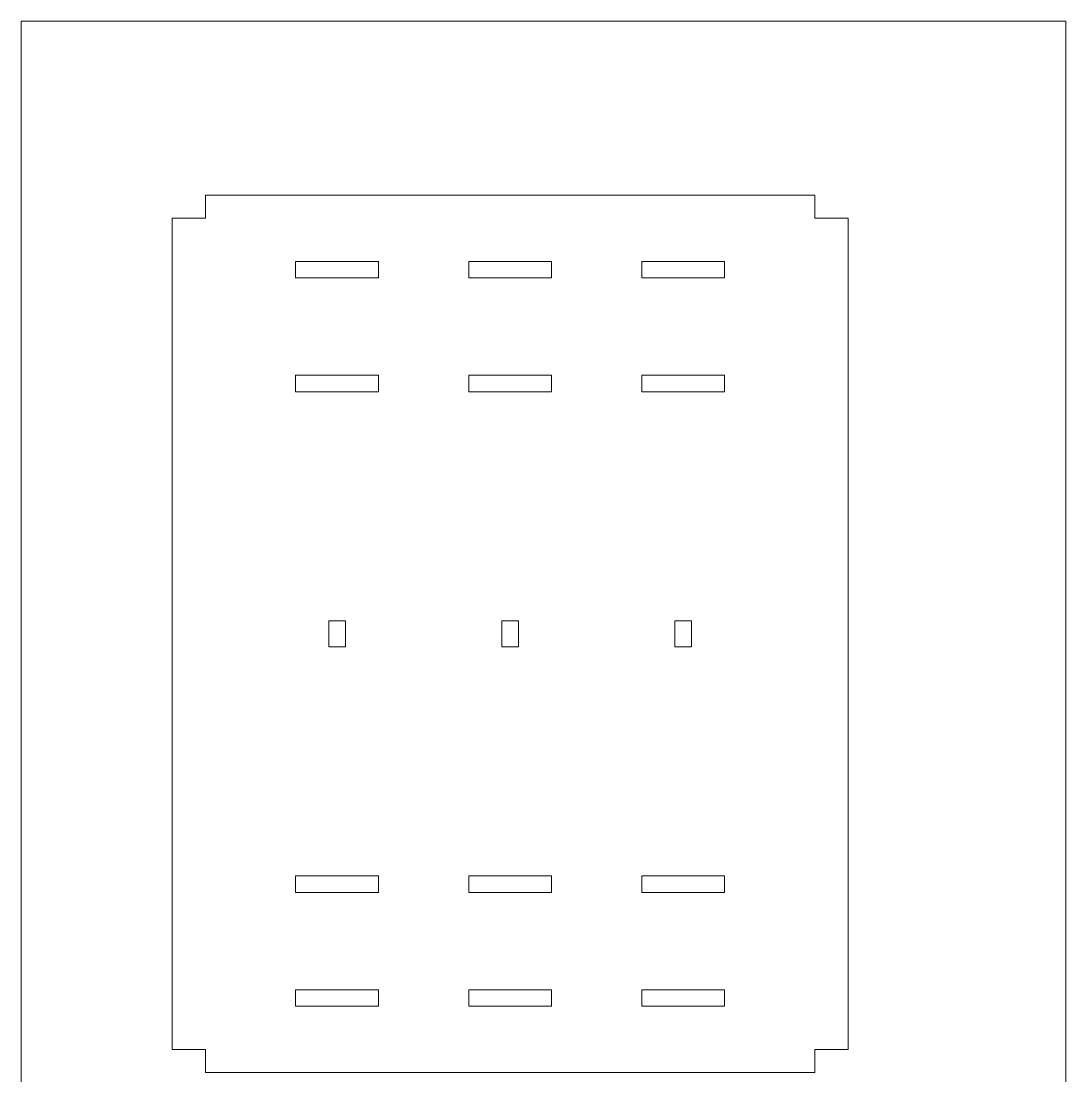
# Model space of a CAD drawing. Header units: centimetres. Extents: x -58 to 45, y -38 to 28.
# Drawn here: x -51.45 to -35.37, y -23.7 to -7.46 of the extents above; entities that cross this region are included whole.
import ezdxf

# ---------------------------------------------------------------- set-up
doc = ezdxf.new("R2010")
doc.units = ezdxf.units.CM
doc.header["$MEASUREMENT"] = 0

msp = doc.modelspace()

# ---------------------------------------------------------------- linework, layer by layer
at = {"color": 250, "lineweight": 20}
msp.add_lwpolyline([(-51.45052, -37.85097), (-35.3697, -37.85097), (-35.3697, -7.46307), (-51.45052, -7.46307), (-51.45052, -37.85097)], close=True, dxfattribs=at)
at = {"lineweight": 9}
for points, knots in [([(-39.2327, -10.14004), (-39.2327, -10.14004), (-39.2327, -10.49694), (-39.2327, -10.49694), (-39.2327, -10.49694), (-39.2327, -10.49694), (-38.72285, -10.49694), (-38.72285, -10.49694), (-38.72285, -10.49694), (-38.72285, -10.49694), (-38.72285, -23.29034), (-38.72285, -23.29034), (-38.72285, -23.29034), (-38.72285, -23.29034), (-39.2327, -23.29034), (-39.2327, -23.29034), (-39.2327, -23.29034), (-39.2327, -23.29034), (-39.2327, -23.64723), (-39.2327, -23.64723), (-39.2327, -23.64723), (-39.2327, -23.64723), (-48.6139, -23.64723), (-48.6139, -23.64723), (-48.6139, -23.64723), (-48.6139, -23.64723), (-48.6139, -23.29034), (-48.6139, -23.29034), (-48.6139, -23.29034), (-48.6139, -23.29034), (-49.12375, -23.29034), (-49.12375, -23.29034), (-49.12375, -23.29034), (-49.12375, -23.29034), (-49.12375, -10.49694), (-49.12375, -10.49694), (-49.12375, -10.49694), (-49.12375, -10.49694), (-48.6139, -10.49694), (-48.6139, -10.49694), (-48.6139, -10.49694), (-48.6139, -10.49694), (-48.6139, -10.14004), (-48.6139, -10.14004), (-48.6139, -10.14004), (-48.6139, -10.14004), (-39.2327, -10.14004), (-39.2327, -10.14004)], [0, 0, 0, 0, 0.07692308, 0.07692308, 0.07692308, 0.07692308, 0.15384615, 0.15384615, 0.15384615, 0.15384615, 0.23076923, 0.23076923, 0.23076923, 0.23076923, 0.30769231, 0.30769231, 0.30769231, 0.30769231, 0.38461538, 0.38461538, 0.38461538, 0.38461538, 0.46153846, 0.46153846, 0.46153846, 0.46153846, 0.53846154, 0.53846154, 0.53846154, 0.53846154, 0.61538462, 0.61538462, 0.61538462, 0.61538462, 0.69230769, 0.69230769, 0.69230769, 0.69230769, 0.76923077, 0.76923077, 0.76923077, 0.76923077, 0.84615385, 0.84615385, 0.84615385, 0.84615385, 1, 1, 1, 1]), ([(-47.22457, -11.16083), (-47.22457, -11.16083), (-45.94995, -11.16083), (-45.94995, -11.16083), (-45.94995, -11.16083), (-45.94995, -11.16083), (-45.94995, -11.41575), (-45.94995, -11.41575), (-45.94995, -11.41575), (-45.94995, -11.41575), (-47.22457, -11.41575), (-47.22457, -11.41575), (-47.22457, -11.41575), (-47.22457, -11.41575), (-47.22457, -11.16083), (-47.22457, -11.16083)], [0, 0, 0, 0, 0.2, 0.2, 0.2, 0.2, 0.4, 0.4, 0.4, 0.4, 0.6, 0.6, 0.6, 0.6, 1, 1, 1, 1]), ([(-43.286, -11.41575), (-43.286, -11.41575), (-43.286, -11.16083), (-43.286, -11.16083), (-43.286, -11.16083), (-43.286, -11.16083), (-44.56061, -11.16083), (-44.56061, -11.16083), (-44.56061, -11.16083), (-44.56061, -11.16083), (-44.56061, -11.41575), (-44.56061, -11.41575), (-44.56061, -11.41575), (-44.56061, -11.41575), (-43.286, -11.41575), (-43.286, -11.41575)], [0, 0, 0, 0, 0.2, 0.2, 0.2, 0.2, 0.4, 0.4, 0.4, 0.4, 0.6, 0.6, 0.6, 0.6, 1, 1, 1, 1]), ([(-40.62204, -11.41575), (-40.62204, -11.41575), (-41.89665, -11.41575), (-41.89665, -11.41575), (-41.89665, -11.41575), (-41.89665, -11.41575), (-41.89665, -11.16083), (-41.89665, -11.16083), (-41.89665, -11.16083), (-41.89665, -11.16083), (-40.62204, -11.16083), (-40.62204, -11.16083), (-40.62204, -11.16083), (-40.62204, -11.16083), (-40.62204, -11.41575), (-40.62204, -11.41575)], [0, 0, 0, 0, 0.2, 0.2, 0.2, 0.2, 0.4, 0.4, 0.4, 0.4, 0.6, 0.6, 0.6, 0.6, 1, 1, 1, 1]), ([(-47.22457, -12.91234), (-47.22457, -12.91234), (-45.94995, -12.91234), (-45.94995, -12.91234), (-45.94995, -12.91234), (-45.94995, -12.91234), (-45.94995, -13.16727), (-45.94995, -13.16727), (-45.94995, -13.16727), (-45.94995, -13.16727), (-47.22457, -13.16727), (-47.22457, -13.16727), (-47.22457, -13.16727), (-47.22457, -13.16727), (-47.22457, -12.91234), (-47.22457, -12.91234)], [0, 0, 0, 0, 0.2, 0.2, 0.2, 0.2, 0.4, 0.4, 0.4, 0.4, 0.6, 0.6, 0.6, 0.6, 1, 1, 1, 1]), ([(-43.286, -13.16727), (-43.286, -13.16727), (-43.286, -12.91234), (-43.286, -12.91234), (-43.286, -12.91234), (-43.286, -12.91234), (-44.56061, -12.91234), (-44.56061, -12.91234), (-44.56061, -12.91234), (-44.56061, -12.91234), (-44.56061, -13.16727), (-44.56061, -13.16727), (-44.56061, -13.16727), (-44.56061, -13.16727), (-43.286, -13.16727), (-43.286, -13.16727)], [0, 0, 0, 0, 0.2, 0.2, 0.2, 0.2, 0.4, 0.4, 0.4, 0.4, 0.6, 0.6, 0.6, 0.6, 1, 1, 1, 1]), ([(-40.62204, -13.16727), (-40.62204, -13.16727), (-41.89665, -13.16727), (-41.89665, -13.16727), (-41.89665, -13.16727), (-41.89665, -13.16727), (-41.89665, -12.91234), (-41.89665, -12.91234), (-41.89665, -12.91234), (-41.89665, -12.91234), (-40.62204, -12.91234), (-40.62204, -12.91234), (-40.62204, -12.91234), (-40.62204, -12.91234), (-40.62204, -13.16727), (-40.62204, -13.16727)], [0, 0, 0, 0, 0.2, 0.2, 0.2, 0.2, 0.4, 0.4, 0.4, 0.4, 0.6, 0.6, 0.6, 0.6, 1, 1, 1, 1]), ([(-46.4598, -16.69293), (-46.4598, -16.69293), (-46.71472, -16.69293), (-46.71472, -16.69293), (-46.71472, -16.69293), (-46.71472, -16.69293), (-46.71472, -17.09435), (-46.71472, -17.09435), (-46.71472, -17.09435), (-46.71472, -17.09435), (-46.4598, -17.09435), (-46.4598, -17.09435), (-46.4598, -17.09435), (-46.4598, -17.09435), (-46.4598, -16.69293), (-46.4598, -16.69293)], [0, 0, 0, 0, 0.2, 0.2, 0.2, 0.2, 0.4, 0.4, 0.4, 0.4, 0.6, 0.6, 0.6, 0.6, 1, 1, 1, 1]), ([(-43.79584, -16.69293), (-43.79584, -16.69293), (-44.05077, -16.69293), (-44.05077, -16.69293), (-44.05077, -16.69293), (-44.05077, -16.69293), (-44.05077, -17.09435), (-44.05077, -17.09435), (-44.05077, -17.09435), (-44.05077, -17.09435), (-43.79584, -17.09435), (-43.79584, -17.09435), (-43.79584, -17.09435), (-43.79584, -17.09435), (-43.79584, -16.69293), (-43.79584, -16.69293)], [0, 0, 0, 0, 0.2, 0.2, 0.2, 0.2, 0.4, 0.4, 0.4, 0.4, 0.6, 0.6, 0.6, 0.6, 1, 1, 1, 1]), ([(-41.13188, -16.69293), (-41.13188, -16.69293), (-41.38681, -16.69293), (-41.38681, -16.69293), (-41.38681, -16.69293), (-41.38681, -16.69293), (-41.38681, -17.09435), (-41.38681, -17.09435), (-41.38681, -17.09435), (-41.38681, -17.09435), (-41.13188, -17.09435), (-41.13188, -17.09435), (-41.13188, -17.09435), (-41.13188, -17.09435), (-41.13188, -16.69293), (-41.13188, -16.69293)], [0, 0, 0, 0, 0.2, 0.2, 0.2, 0.2, 0.4, 0.4, 0.4, 0.4, 0.6, 0.6, 0.6, 0.6, 1, 1, 1, 1]), ([(-47.22457, -20.62001), (-47.22457, -20.62001), (-47.22457, -20.87493), (-47.22457, -20.87493), (-47.22457, -20.87493), (-47.22457, -20.87493), (-45.94995, -20.87493), (-45.94995, -20.87493), (-45.94995, -20.87493), (-45.94995, -20.87493), (-45.94995, -20.62001), (-45.94995, -20.62001), (-45.94995, -20.62001), (-45.94995, -20.62001), (-47.22457, -20.62001), (-47.22457, -20.62001)], [0, 0, 0, 0, 0.2, 0.2, 0.2, 0.2, 0.4, 0.4, 0.4, 0.4, 0.6, 0.6, 0.6, 0.6, 1, 1, 1, 1]), ([(-43.286, -20.87493), (-43.286, -20.87493), (-44.56061, -20.87493), (-44.56061, -20.87493), (-44.56061, -20.87493), (-44.56061, -20.87493), (-44.56061, -20.62001), (-44.56061, -20.62001), (-44.56061, -20.62001), (-44.56061, -20.62001), (-43.286, -20.62001), (-43.286, -20.62001), (-43.286, -20.62001), (-43.286, -20.62001), (-43.286, -20.87493), (-43.286, -20.87493)], [0, 0, 0, 0, 0.2, 0.2, 0.2, 0.2, 0.4, 0.4, 0.4, 0.4, 0.6, 0.6, 0.6, 0.6, 1, 1, 1, 1]), ([(-40.62204, -20.87493), (-40.62204, -20.87493), (-40.62204, -20.62001), (-40.62204, -20.62001), (-40.62204, -20.62001), (-40.62204, -20.62001), (-41.89665, -20.62001), (-41.89665, -20.62001), (-41.89665, -20.62001), (-41.89665, -20.62001), (-41.89665, -20.87493), (-41.89665, -20.87493), (-41.89665, -20.87493), (-41.89665, -20.87493), (-40.62204, -20.87493), (-40.62204, -20.87493)], [0, 0, 0, 0, 0.2, 0.2, 0.2, 0.2, 0.4, 0.4, 0.4, 0.4, 0.6, 0.6, 0.6, 0.6, 1, 1, 1, 1]), ([(-47.22457, -22.37153), (-47.22457, -22.37153), (-47.22457, -22.62645), (-47.22457, -22.62645), (-47.22457, -22.62645), (-47.22457, -22.62645), (-45.94995, -22.62645), (-45.94995, -22.62645), (-45.94995, -22.62645), (-45.94995, -22.62645), (-45.94995, -22.37153), (-45.94995, -22.37153), (-45.94995, -22.37153), (-45.94995, -22.37153), (-47.22457, -22.37153), (-47.22457, -22.37153)], [0, 0, 0, 0, 0.2, 0.2, 0.2, 0.2, 0.4, 0.4, 0.4, 0.4, 0.6, 0.6, 0.6, 0.6, 1, 1, 1, 1]), ([(-43.286, -22.62645), (-43.286, -22.62645), (-44.56061, -22.62645), (-44.56061, -22.62645), (-44.56061, -22.62645), (-44.56061, -22.62645), (-44.56061, -22.37153), (-44.56061, -22.37153), (-44.56061, -22.37153), (-44.56061, -22.37153), (-43.286, -22.37153), (-43.286, -22.37153), (-43.286, -22.37153), (-43.286, -22.37153), (-43.286, -22.62645), (-43.286, -22.62645)], [0, 0, 0, 0, 0.2, 0.2, 0.2, 0.2, 0.4, 0.4, 0.4, 0.4, 0.6, 0.6, 0.6, 0.6, 1, 1, 1, 1]), ([(-40.62204, -22.62645), (-40.62204, -22.62645), (-40.62204, -22.37153), (-40.62204, -22.37153), (-40.62204, -22.37153), (-40.62204, -22.37153), (-41.89665, -22.37153), (-41.89665, -22.37153), (-41.89665, -22.37153), (-41.89665, -22.37153), (-41.89665, -22.62645), (-41.89665, -22.62645), (-41.89665, -22.62645), (-41.89665, -22.62645), (-40.62204, -22.62645), (-40.62204, -22.62645)], [0, 0, 0, 0, 0.2, 0.2, 0.2, 0.2, 0.4, 0.4, 0.4, 0.4, 0.6, 0.6, 0.6, 0.6, 1, 1, 1, 1])]:
    msp.add_open_spline(points, degree=3, knots=knots, dxfattribs=at)

doc.saveas('drawing.dxf')
